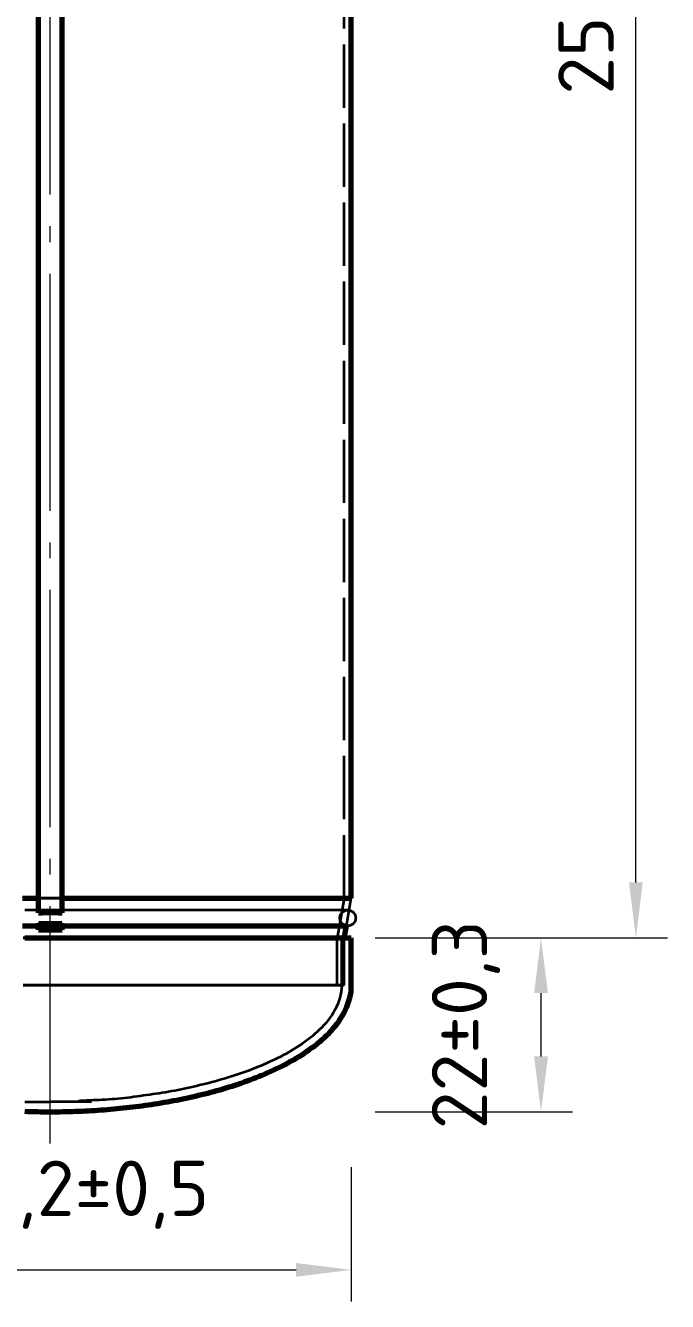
# Model space of a CAD drawing. Header units: millimetres. Extents: x 0 to 1554, y 0 to 420.
# Drawn here: x 125.2 to 165.8, y 158.5 to 239.2 of the extents above; entities that cross this region are included whole.
import ezdxf

# ---------------------------------------------------------------- set-up
doc = ezdxf.new("R2010")
doc.units = ezdxf.units.MM
doc.linetypes.add('IRAM-E-TRAZOS', pattern=[5, 4, -1])
doc.linetypes.add('IRAM-F-TRAZO-PUNTO', pattern=[20, 15, -2, 1, -2])
for name, color, linetype, lineweight in [('01-VISIBLE', 7, 'CONTINUOUS', 70), ('02-OCULTA', 4, 'IRAM-E-TRAZOS', 35), ('03-EJE', 1, 'IRAM-F-TRAZO-PUNTO', 18), ('04-COTA', 3, 'CONTINUOUS', 18)]:
    doc.layers.add(name, color=color, linetype=linetype, lineweight=lineweight)
doc.styles.add('ISO3098', font='isocpeur.ttf')
doc.dimstyles.new('FLAMA-IRAM', dxfattribs={"dimtxt": 3.5, "dimasz": 3.5, "dimexe": 2, "dimexo": 1.5, "dimgap": 1, "dimtad": 1, "dimdec": 1, "dimtxsty": 'ISO3098', "dimblk": 'IRAM_FLECHA', "dimblk1": 'IRAM_FLECHA', "dimblk2": 'IRAM_FLECHA', "dimcen": 2.5, "dimclrd": 256, "dimclre": 256, "dimclrt": 256, "dimazin": 3, "dimtfac": 1, "dimtmove": 0, "dimatfit": 3, "dimlwd": 18, "dimlwe": 18})

# ---------------------------------------------------------------- blocks, each defined once
blk = doc.blocks.new('IRAM_FLECHA')
blk.add_solid([(0, 0), (-1, 0.125), (-1, -0.125)])

msp = doc.modelspace()

# ---------------------------------------------------------------- linework, layer by layer
at = {"layer": '01-VISIBLE'}
for p, q in [((145.775, 184), (145.775, 304.695)), ((125.975, 183.081), (125.975, 304.195)), ((127.475, 183.081), (127.475, 304.195)), ((125.975, 182), (125.975, 182.419)), ((127.475, 182), (127.475, 182.419)), ((125.975, 182), (127.475, 182)), ((145.325, 181.5), (145.46, 182.25)), ((145.775, 178.5), (145.775, 181.5))]:
    msp.add_line(p, q, dxfattribs=at)
for points in [[(124.97, 184), (125.171, 184), (125.372, 184), (125.573, 184), (125.774, 184), (125.975, 184)], [(127.475, 184), (127.676, 184), (127.877, 184), (128.078, 184), (128.279, 184), (128.48, 184), (128.682, 184), (128.883, 184), (129.084, 184), (129.285, 184), (129.486, 184), (129.687, 184), (129.888, 184), (130.089, 184), (130.29, 184), (130.491, 184), (130.693, 184), (130.894, 184), (131.095, 184), (131.296, 184), (131.497, 184), (131.698, 184), (131.899, 184), (132.1, 184), (132.301, 184), (132.502, 184), (132.704, 184), (132.905, 184), (133.106, 184), (133.307, 184), (133.508, 184), (133.709, 184), (133.91, 184), (134.111, 184), (134.312, 184), (134.513, 184), (134.715, 184), (134.916, 184), (135.117, 184), (135.318, 184), (135.519, 184), (135.72, 184), (135.921, 184), (136.122, 184), (136.323, 184), (136.524, 184), (136.726, 184), (136.927, 184), (137.128, 184), (137.329, 184), (137.53, 184), (137.731, 184), (137.932, 184), (138.133, 184), (138.334, 184), (138.535, 184), (138.737, 184), (138.938, 184), (139.139, 184), (139.34, 184), (139.541, 184), (139.742, 184), (139.943, 184), (140.144, 184), (140.345, 184), (140.546, 184), (140.748, 184), (140.949, 184), (141.15, 184), (141.351, 184), (141.552, 184), (141.753, 184), (141.954, 184), (142.155, 184), (142.356, 184), (142.557, 184), (142.759, 184), (142.96, 184), (143.161, 184), (143.362, 184), (143.563, 184), (143.764, 184), (143.965, 184), (144.166, 184), (144.367, 184), (144.568, 184), (144.77, 184), (144.971, 184), (145.172, 184), (145.373, 184), (145.574, 184), (145.775, 184)], [(125.975, 183.081), (126.189, 183.089), (126.403, 183.094), (126.618, 183.097), (126.832, 183.097), (127.047, 183.094), (127.261, 183.089), (127.475, 183.081)], [(125.975, 182.419), (126.189, 182.411), (126.403, 182.406), (126.618, 182.403), (126.832, 182.403), (127.047, 182.406), (127.261, 182.411), (127.475, 182.419)], [(124.971, 182.25), (125.172, 182.25), (125.373, 182.25), (125.573, 182.25), (125.774, 182.25), (125.975, 182.25)], [(127.475, 182.25), (127.676, 182.25), (127.877, 182.25), (128.077, 182.25), (128.278, 182.25), (128.479, 182.25), (128.68, 182.25), (128.881, 182.25), (129.082, 182.25), (129.282, 182.25), (129.483, 182.25), (129.684, 182.25), (129.885, 182.25), (130.086, 182.25), (130.287, 182.25), (130.487, 182.25), (130.688, 182.25), (130.889, 182.25), (131.09, 182.25), (131.291, 182.25), (131.492, 182.25), (131.692, 182.25), (131.893, 182.25), (132.094, 182.25), (132.295, 182.25), (132.496, 182.25), (132.697, 182.25), (132.897, 182.25), (133.098, 182.25), (133.299, 182.25), (133.5, 182.25), (133.701, 182.25), (133.902, 182.25), (134.102, 182.25), (134.303, 182.25), (134.504, 182.25), (134.705, 182.25), (134.906, 182.25), (135.107, 182.25), (135.308, 182.25), (135.508, 182.25), (135.709, 182.25), (135.91, 182.25), (136.111, 182.25), (136.312, 182.25), (136.512, 182.25), (136.713, 182.25), (136.914, 182.25), (137.115, 182.25), (137.316, 182.25), (137.517, 182.25), (137.718, 182.25), (137.918, 182.25), (138.119, 182.25), (138.32, 182.25), (138.521, 182.25), (138.722, 182.25), (138.922, 182.25), (139.123, 182.25), (139.324, 182.25), (139.525, 182.25), (139.726, 182.25), (139.927, 182.25), (140.127, 182.25), (140.328, 182.25), (140.529, 182.25), (140.73, 182.25), (140.931, 182.25), (141.132, 182.25), (141.332, 182.25), (141.533, 182.25), (141.734, 182.25), (141.935, 182.25), (142.136, 182.25), (142.337, 182.25), (142.537, 182.25), (142.738, 182.25), (142.939, 182.25), (143.14, 182.25), (143.341, 182.25), (143.542, 182.25), (143.743, 182.25), (143.943, 182.25), (144.144, 182.25), (144.345, 182.25), (144.546, 182.25), (144.747, 182.25), (144.947, 182.25), (145.148, 182.25), (145.349, 182.25), (145.55, 182.25)], [(125.121, 181.5), (125.321, 181.5), (125.522, 181.5), (125.722, 181.5), (125.923, 181.5), (126.123, 181.5), (126.324, 181.5), (126.524, 181.5), (126.725, 181.5), (126.926, 181.5), (127.126, 181.5), (127.327, 181.5), (127.527, 181.5), (127.728, 181.5), (127.928, 181.5), (128.129, 181.5), (128.329, 181.5), (128.53, 181.5), (128.73, 181.5), (128.931, 181.5), (129.131, 181.5), (129.332, 181.5), (129.532, 181.5), (129.733, 181.5), (129.933, 181.5), (130.134, 181.5), (130.334, 181.5), (130.535, 181.5), (130.736, 181.5), (130.936, 181.5), (131.137, 181.5), (131.337, 181.5), (131.538, 181.5), (131.738, 181.5), (131.939, 181.5), (132.139, 181.5), (132.34, 181.5), (132.54, 181.5), (132.741, 181.5), (132.941, 181.5), (133.142, 181.5), (133.342, 181.5), (133.543, 181.5), (133.743, 181.5), (133.944, 181.5), (134.144, 181.5), (134.345, 181.5), (134.546, 181.5), (134.746, 181.5), (134.947, 181.5), (135.147, 181.5), (135.348, 181.5), (135.548, 181.5), (135.749, 181.5), (135.949, 181.5), (136.15, 181.5), (136.35, 181.5), (136.551, 181.5), (136.751, 181.5), (136.952, 181.5), (137.152, 181.5), (137.353, 181.5), (137.553, 181.5), (137.754, 181.5), (137.954, 181.5), (138.155, 181.5), (138.356, 181.5), (138.556, 181.5), (138.757, 181.5), (138.957, 181.5), (139.158, 181.5), (139.358, 181.5), (139.559, 181.5), (139.759, 181.5), (139.96, 181.5), (140.16, 181.5), (140.361, 181.5), (140.561, 181.5), (140.762, 181.5), (140.962, 181.5), (141.163, 181.5), (141.363, 181.5), (141.564, 181.5), (141.764, 181.5), (141.965, 181.5), (142.166, 181.5), (142.366, 181.5), (142.567, 181.5), (142.767, 181.5), (142.968, 181.5), (143.168, 181.5), (143.369, 181.5), (143.569, 181.5), (143.77, 181.5), (143.97, 181.5), (144.171, 181.5), (144.371, 181.5), (144.572, 181.5), (144.772, 181.5), (144.973, 181.5), (145.173, 181.5), (145.374, 181.5), (145.574, 181.5), (145.775, 181.5)], [(126.725, 170.5), (126.926, 170.5), (127.128, 170.502), (127.329, 170.504), (127.53, 170.507), (127.731, 170.511), (127.933, 170.516), (128.134, 170.522), (128.335, 170.529), (128.536, 170.536), (128.737, 170.545), (128.938, 170.554), (129.139, 170.565), (129.34, 170.576), (129.541, 170.588), (129.742, 170.601), (129.943, 170.615), (130.144, 170.63), (130.344, 170.646), (130.545, 170.662), (130.745, 170.68), (130.946, 170.699), (131.146, 170.718), (131.346, 170.739), (131.546, 170.76), (131.747, 170.783), (131.946, 170.806), (132.146, 170.831), (132.346, 170.856), (132.545, 170.883), (132.745, 170.91), (132.944, 170.938), (133.143, 170.968), (133.342, 170.998), (133.541, 171.03), (133.74, 171.062), (133.938, 171.096), (134.136, 171.13), (134.335, 171.166), (134.532, 171.203), (134.73, 171.241), (134.928, 171.28), (135.125, 171.32), (135.322, 171.361), (135.519, 171.403), (135.715, 171.447), (135.911, 171.492), (136.107, 171.538), (136.303, 171.585), (136.499, 171.633), (136.694, 171.683), (136.888, 171.734), (137.083, 171.786), (137.277, 171.839), (137.47, 171.894), (137.664, 171.95), (137.857, 172.008), (138.049, 172.067), (138.241, 172.127), (138.433, 172.189), (138.624, 172.252), (138.814, 172.317), (139.004, 172.384), (139.194, 172.452), (139.383, 172.521), (139.571, 172.593), (139.759, 172.665), (139.945, 172.74), (140.132, 172.817), (140.317, 172.895), (140.502, 172.975), (140.686, 173.057), (140.869, 173.141), (141.051, 173.227), (141.232, 173.315), (141.412, 173.405), (141.59, 173.497), (141.768, 173.592), (141.945, 173.689), (142.12, 173.788), (142.293, 173.89), (142.466, 173.994), (142.636, 174.101), (142.805, 174.21), (142.972, 174.323), (143.137, 174.438), (143.3, 174.557), (143.46, 174.678), (143.618, 174.802), (143.774, 174.93), (143.926, 175.062), (144.076, 175.197), (144.221, 175.335), (144.363, 175.478), (144.501, 175.625), (144.635, 175.775), (144.764, 175.93), (144.888, 176.088), (145.007, 176.251), (145.12, 176.417), (145.226, 176.588), (145.324, 176.764), (145.412, 176.945), (145.49, 177.131), (145.56, 177.319), (145.624, 177.51), (145.68, 177.704), (145.727, 177.899), (145.758, 178.098), (145.772, 178.299), (145.775, 178.5)], [(125.115, 170.529), (125.316, 170.522), (125.517, 170.516), (125.719, 170.511), (125.92, 170.507), (126.121, 170.504), (126.322, 170.502), (126.524, 170.5), (126.725, 170.5)]]:
    msp.add_lwpolyline(points, dxfattribs=at)
at = {"layer": '02-OCULTA'}
for p, q in [((145.325, 184), (145.325, 304.695)), ((125.975, 183.25), (125.975, 304.195)), ((127.475, 183.25), (127.475, 304.195)), ((145.325, 184), (144.875, 181.5)), ((145.46, 182.25), (145.775, 184)), ((125.975, 182), (125.975, 182.25)), ((125.975, 182), (127.475, 182)), ((127.475, 182), (127.475, 182.25)), ((144.875, 178.5), (144.875, 181.5)), ((145.15, 181.5), (145.15, 178.5)), ((145.325, 178.5), (145.325, 181.5))]:
    msp.add_line(p, q, dxfattribs=at)
for points in [[(145.775, 184), (145.574, 184), (145.374, 184), (145.173, 184), (144.973, 184), (144.772, 184), (144.572, 184), (144.371, 184), (144.171, 184), (143.97, 184), (143.77, 184), (143.569, 184), (143.369, 184), (143.168, 184), (142.968, 184), (142.767, 184), (142.567, 184), (142.366, 184), (142.166, 184), (141.965, 184), (141.764, 184), (141.564, 184), (141.363, 184), (141.163, 184), (140.962, 184), (140.762, 184), (140.561, 184), (140.361, 184), (140.16, 184), (139.96, 184), (139.759, 184), (139.559, 184), (139.358, 184), (139.158, 184), (138.957, 184), (138.757, 184), (138.556, 184), (138.356, 184), (138.155, 184), (137.954, 184), (137.754, 184), (137.553, 184), (137.353, 184), (137.152, 184), (136.952, 184), (136.751, 184), (136.551, 184), (136.35, 184), (136.15, 184), (135.949, 184), (135.749, 184), (135.548, 184), (135.348, 184), (135.147, 184), (134.947, 184), (134.746, 184), (134.546, 184), (134.345, 184), (134.144, 184), (133.944, 184), (133.743, 184), (133.543, 184), (133.342, 184), (133.142, 184), (132.941, 184), (132.741, 184), (132.54, 184), (132.34, 184), (132.139, 184), (131.939, 184), (131.738, 184), (131.538, 184), (131.337, 184), (131.137, 184), (130.936, 184), (130.736, 184), (130.535, 184), (130.334, 184), (130.134, 184), (129.933, 184), (129.733, 184), (129.532, 184), (129.332, 184), (129.131, 184), (128.931, 184), (128.73, 184), (128.53, 184), (128.329, 184), (128.129, 184), (127.928, 184), (127.728, 184), (127.527, 184), (127.327, 184), (127.126, 184), (126.926, 184), (126.725, 184), (126.524, 184), (126.324, 184), (126.123, 184), (125.923, 184), (125.722, 184), (125.522, 184), (125.321, 184), (125.121, 184)], [(145.325, 184), (145.125, 184), (144.925, 184), (144.725, 184), (144.525, 184), (144.325, 184), (144.125, 184), (143.925, 184), (143.725, 184), (143.525, 184), (143.325, 184), (143.125, 184), (142.925, 184), (142.725, 184), (142.525, 184), (142.325, 184), (142.125, 184), (141.925, 184), (141.725, 184), (141.525, 184), (141.325, 184), (141.125, 184), (140.925, 184), (140.725, 184), (140.525, 184), (140.325, 184), (140.125, 184), (139.925, 184), (139.725, 184), (139.525, 184), (139.325, 184), (139.125, 184), (138.925, 184), (138.725, 184), (138.525, 184), (138.325, 184), (138.125, 184), (137.925, 184), (137.725, 184), (137.525, 184), (137.325, 184), (137.125, 184), (136.925, 184), (136.725, 184), (136.525, 184), (136.325, 184), (136.125, 184), (135.925, 184), (135.725, 184), (135.525, 184), (135.325, 184), (135.125, 184), (134.925, 184), (134.725, 184), (134.525, 184), (134.325, 184), (134.125, 184), (133.925, 184), (133.725, 184), (133.525, 184), (133.325, 184), (133.125, 184), (132.925, 184), (132.725, 184), (132.525, 184), (132.325, 184), (132.125, 184), (131.925, 184), (131.725, 184), (131.525, 184), (131.325, 184), (131.125, 184), (130.925, 184), (130.725, 184), (130.525, 184), (130.325, 184), (130.125, 184), (129.925, 184), (129.725, 184), (129.525, 184), (129.325, 184), (129.125, 184), (128.925, 184), (128.725, 184), (128.525, 184), (128.325, 184), (128.125, 184), (127.925, 184), (127.725, 184), (127.525, 184), (127.325, 184), (127.125, 184), (126.925, 184), (126.725, 184), (126.525, 184), (126.325, 184), (126.125, 184), (125.925, 184), (125.725, 184), (125.525, 184), (125.325, 184), (125.125, 184)], [(125.125, 184), (125.325, 184), (125.525, 184), (125.725, 184), (125.925, 184), (126.125, 184), (126.325, 184), (126.525, 184), (126.725, 184), (126.925, 184), (127.125, 184), (127.325, 184), (127.525, 184), (127.725, 184), (127.925, 184), (128.125, 184), (128.325, 184), (128.525, 184), (128.725, 184), (128.925, 184), (129.125, 184), (129.325, 184), (129.525, 184), (129.725, 184), (129.925, 184), (130.125, 184), (130.325, 184), (130.525, 184), (130.725, 184), (130.925, 184), (131.125, 184), (131.325, 184), (131.525, 184), (131.725, 184), (131.925, 184), (132.125, 184), (132.325, 184), (132.525, 184), (132.725, 184), (132.925, 184), (133.125, 184), (133.325, 184), (133.525, 184), (133.725, 184), (133.925, 184), (134.125, 184), (134.325, 184), (134.525, 184), (134.725, 184), (134.925, 184), (135.125, 184), (135.325, 184), (135.525, 184), (135.725, 184), (135.925, 184), (136.125, 184), (136.325, 184), (136.525, 184), (136.725, 184), (136.925, 184), (137.125, 184), (137.325, 184), (137.525, 184), (137.725, 184), (137.925, 184), (138.125, 184), (138.325, 184), (138.525, 184), (138.725, 184), (138.925, 184), (139.125, 184), (139.325, 184), (139.525, 184), (139.725, 184), (139.925, 184), (140.125, 184), (140.325, 184), (140.525, 184), (140.725, 184), (140.925, 184), (141.125, 184), (141.325, 184), (141.525, 184), (141.725, 184), (141.925, 184), (142.125, 184), (142.325, 184), (142.525, 184), (142.725, 184), (142.925, 184), (143.125, 184), (143.325, 184), (143.525, 184), (143.725, 184), (143.925, 184), (144.125, 184), (144.325, 184), (144.525, 184), (144.725, 184), (144.925, 184), (145.125, 184), (145.325, 184)], [(125.975, 184), (126.189, 184), (126.404, 184), (126.618, 184), (126.832, 184), (127.046, 184), (127.261, 184), (127.475, 184)], [(145.55, 183.25), (145.35, 183.25), (145.15, 183.25), (144.949, 183.25), (144.749, 183.25), (144.549, 183.25), (144.348, 183.25), (144.148, 183.25), (143.948, 183.25), (143.748, 183.25), (143.547, 183.25), (143.347, 183.25), (143.147, 183.25), (142.947, 183.25), (142.746, 183.25), (142.546, 183.25), (142.346, 183.25), (142.145, 183.25), (141.945, 183.25), (141.745, 183.25), (141.545, 183.25), (141.344, 183.25), (141.144, 183.25), (140.944, 183.25), (140.744, 183.25), (140.543, 183.25), (140.343, 183.25), (140.143, 183.25), (139.943, 183.25), (139.742, 183.25), (139.542, 183.25), (139.342, 183.25), (139.141, 183.25), (138.941, 183.25), (138.741, 183.25), (138.541, 183.25), (138.34, 183.25), (138.14, 183.25), (137.94, 183.25), (137.74, 183.25), (137.539, 183.25), (137.339, 183.25), (137.139, 183.25), (136.939, 183.25), (136.738, 183.25), (136.538, 183.25), (136.338, 183.25), (136.138, 183.25), (135.937, 183.25), (135.737, 183.25), (135.537, 183.25), (135.336, 183.25), (135.136, 183.25), (134.936, 183.25), (134.736, 183.25), (134.535, 183.25), (134.335, 183.25), (134.135, 183.25), (133.935, 183.25), (133.734, 183.25), (133.534, 183.25), (133.334, 183.25), (133.134, 183.25), (132.933, 183.25), (132.733, 183.25), (132.533, 183.25), (132.332, 183.25), (132.132, 183.25), (131.932, 183.25), (131.732, 183.25), (131.531, 183.25), (131.331, 183.25), (131.131, 183.25), (130.931, 183.25), (130.73, 183.25), (130.53, 183.25), (130.33, 183.25), (130.13, 183.25), (129.929, 183.25), (129.729, 183.25), (129.529, 183.25), (129.328, 183.25), (129.128, 183.25), (128.928, 183.25), (128.728, 183.25), (128.527, 183.25), (128.327, 183.25), (128.127, 183.25), (127.927, 183.25), (127.726, 183.25), (127.526, 183.25), (127.326, 183.25), (127.126, 183.25), (126.925, 183.25), (126.725, 183.25), (126.525, 183.25), (126.324, 183.25), (126.124, 183.25), (125.924, 183.25), (125.724, 183.25), (125.523, 183.25), (125.323, 183.25), (125.123, 183.25)], [(145.55, 183.25), (145.35, 183.25), (145.149, 183.25), (144.949, 183.25), (144.749, 183.25), (144.549, 183.25), (144.348, 183.25), (144.148, 183.25), (143.948, 183.25), (143.748, 183.25), (143.547, 183.25), (143.347, 183.25), (143.147, 183.25), (142.947, 183.25), (142.746, 183.25), (142.546, 183.25), (142.346, 183.25), (142.145, 183.25), (141.945, 183.25), (141.745, 183.25), (141.545, 183.25), (141.344, 183.25), (141.144, 183.25), (140.944, 183.25), (140.744, 183.25), (140.543, 183.25), (140.343, 183.25), (140.143, 183.25), (139.943, 183.25), (139.742, 183.25), (139.542, 183.25), (139.342, 183.25), (139.141, 183.25), (138.941, 183.25), (138.741, 183.25), (138.541, 183.25), (138.34, 183.25), (138.14, 183.25), (137.94, 183.25), (137.74, 183.25), (137.539, 183.25), (137.339, 183.25), (137.139, 183.25), (136.939, 183.25), (136.738, 183.25), (136.538, 183.25), (136.338, 183.25), (136.138, 183.25), (135.937, 183.25), (135.737, 183.25), (135.537, 183.25), (135.336, 183.25), (135.136, 183.25), (134.936, 183.25), (134.736, 183.25), (134.535, 183.25), (134.335, 183.25), (134.135, 183.25), (133.935, 183.25), (133.734, 183.25), (133.534, 183.25), (133.334, 183.25), (133.134, 183.25), (132.933, 183.25), (132.733, 183.25), (132.533, 183.25), (132.332, 183.25), (132.132, 183.25), (131.932, 183.25), (131.732, 183.25), (131.531, 183.25), (131.331, 183.25), (131.131, 183.25), (130.931, 183.25), (130.73, 183.25), (130.53, 183.25), (130.33, 183.25), (130.13, 183.25), (129.929, 183.25), (129.729, 183.25), (129.529, 183.25), (129.328, 183.25), (129.128, 183.25), (128.928, 183.25), (128.728, 183.25), (128.527, 183.25), (128.327, 183.25), (128.127, 183.25), (127.927, 183.25), (127.726, 183.25), (127.526, 183.25), (127.326, 183.25), (127.126, 183.25), (126.925, 183.25), (126.725, 183.25), (126.525, 183.25), (126.324, 183.25), (126.124, 183.25), (125.924, 183.25), (125.724, 183.25), (125.523, 183.25), (125.323, 183.25), (125.123, 183.25)], [(125.975, 183.25), (126.189, 183.25), (126.404, 183.25), (126.618, 183.25), (126.832, 183.25), (127.046, 183.25), (127.261, 183.25), (127.475, 183.25)], [(125.975, 183.081), (125.975, 183.109), (125.975, 183.137), (125.975, 183.165), (125.975, 183.194), (125.975, 183.222), (125.975, 183.25)], [(127.475, 183.081), (127.475, 183.109), (127.475, 183.137), (127.475, 183.165), (127.475, 183.194), (127.475, 183.222), (127.475, 183.25)], [(125.975, 182.25), (125.975, 182.278), (125.975, 182.306), (125.975, 182.335), (125.975, 182.363), (125.975, 182.391), (125.975, 182.419)], [(127.475, 182.25), (127.475, 182.278), (127.475, 182.306), (127.475, 182.335), (127.475, 182.363), (127.475, 182.391), (127.475, 182.419)], [(125.123, 182.25), (125.323, 182.25), (125.523, 182.25), (125.724, 182.25), (125.924, 182.25), (126.124, 182.25), (126.325, 182.25), (126.525, 182.25), (126.725, 182.25), (126.925, 182.25), (127.126, 182.25), (127.326, 182.25), (127.526, 182.25), (127.726, 182.25), (127.927, 182.25), (128.127, 182.25), (128.327, 182.25), (128.527, 182.25), (128.728, 182.25), (128.928, 182.25), (129.128, 182.25), (129.329, 182.25), (129.529, 182.25), (129.729, 182.25), (129.929, 182.25), (130.13, 182.25), (130.33, 182.25), (130.53, 182.25), (130.73, 182.25), (130.931, 182.25), (131.131, 182.25), (131.331, 182.25), (131.531, 182.25), (131.732, 182.25), (131.932, 182.25), (132.132, 182.25), (132.332, 182.25), (132.533, 182.25), (132.733, 182.25), (132.933, 182.25), (133.134, 182.25), (133.334, 182.25), (133.534, 182.25), (133.734, 182.25), (133.935, 182.25), (134.135, 182.25), (134.335, 182.25), (134.535, 182.25), (134.736, 182.25), (134.936, 182.25), (135.136, 182.25), (135.336, 182.25), (135.537, 182.25), (135.737, 182.25), (135.937, 182.25), (136.138, 182.25), (136.338, 182.25), (136.538, 182.25), (136.738, 182.25), (136.939, 182.25), (137.139, 182.25), (137.339, 182.25), (137.539, 182.25), (137.74, 182.25), (137.94, 182.25), (138.14, 182.25), (138.34, 182.25), (138.541, 182.25), (138.741, 182.25), (138.941, 182.25), (139.142, 182.25), (139.342, 182.25), (139.542, 182.25), (139.742, 182.25), (139.943, 182.25), (140.143, 182.25), (140.343, 182.25), (140.543, 182.25), (140.744, 182.25), (140.944, 182.25), (141.144, 182.25), (141.344, 182.25), (141.545, 182.25), (141.745, 182.25), (141.945, 182.25), (142.145, 182.25), (142.346, 182.25), (142.546, 182.25), (142.746, 182.25), (142.947, 182.25), (143.147, 182.25), (143.347, 182.25), (143.547, 182.25), (143.748, 182.25), (143.948, 182.25), (144.148, 182.25), (144.348, 182.25), (144.549, 182.25), (144.749, 182.25), (144.949, 182.25), (145.149, 182.25), (145.35, 182.25), (145.55, 182.25)], [(125.975, 182.25), (126.189, 182.25), (126.404, 182.25), (126.618, 182.25), (126.832, 182.25), (127.046, 182.25), (127.261, 182.25), (127.475, 182.25)], [(125.975, 182.25), (126.189, 182.25), (126.404, 182.25), (126.618, 182.25), (126.832, 182.25), (127.046, 182.25), (127.261, 182.25), (127.475, 182.25)], [(144.875, 181.5), (144.674, 181.5), (144.474, 181.5), (144.273, 181.5), (144.073, 181.5), (143.872, 181.5), (143.672, 181.5), (143.471, 181.5), (143.271, 181.5), (143.07, 181.5), (142.869, 181.5), (142.669, 181.5), (142.468, 181.5), (142.268, 181.5), (142.067, 181.5), (141.867, 181.5), (141.666, 181.5), (141.466, 181.5), (141.265, 181.5), (141.065, 181.5), (140.864, 181.5), (140.663, 181.5), (140.463, 181.5), (140.262, 181.5), (140.062, 181.5), (139.861, 181.5), (139.661, 181.5), (139.46, 181.5), (139.26, 181.5), (139.059, 181.5), (138.858, 181.5), (138.658, 181.5), (138.457, 181.5), (138.257, 181.5), (138.056, 181.5), (137.856, 181.5), (137.655, 181.5), (137.455, 181.5), (137.254, 181.5), (137.053, 181.5), (136.853, 181.5), (136.652, 181.5), (136.452, 181.5), (136.251, 181.5), (136.051, 181.5), (135.85, 181.5), (135.65, 181.5), (135.449, 181.5), (135.248, 181.5), (135.048, 181.5), (134.847, 181.5), (134.647, 181.5), (134.446, 181.5), (134.246, 181.5), (134.045, 181.5), (133.845, 181.5), (133.644, 181.5), (133.444, 181.5), (133.243, 181.5), (133.042, 181.5), (132.842, 181.5), (132.641, 181.5), (132.441, 181.5), (132.24, 181.5), (132.04, 181.5), (131.839, 181.5), (131.639, 181.5), (131.438, 181.5), (131.237, 181.5), (131.037, 181.5), (130.836, 181.5), (130.636, 181.5), (130.435, 181.5), (130.235, 181.5), (130.034, 181.5), (129.834, 181.5), (129.633, 181.5), (129.432, 181.5), (129.232, 181.5), (129.031, 181.5), (128.831, 181.5), (128.63, 181.5), (128.43, 181.5), (128.229, 181.5), (128.029, 181.5), (127.828, 181.5), (127.627, 181.5), (127.427, 181.5), (127.226, 181.5), (127.026, 181.5), (126.825, 181.5), (126.625, 181.5), (126.424, 181.5), (126.224, 181.5), (126.023, 181.5), (125.823, 181.5), (125.622, 181.5), (125.421, 181.5), (125.221, 181.5), (125.02, 181.5)], [(125.02, 181.5), (125.221, 181.5), (125.421, 181.5), (125.622, 181.5), (125.823, 181.5), (126.023, 181.5), (126.224, 181.5), (126.424, 181.5), (126.625, 181.5), (126.825, 181.5), (127.026, 181.5), (127.226, 181.5), (127.427, 181.5), (127.627, 181.5), (127.828, 181.5), (128.029, 181.5), (128.229, 181.5), (128.43, 181.5), (128.63, 181.5), (128.831, 181.5), (129.031, 181.5), (129.232, 181.5), (129.432, 181.5), (129.633, 181.5), (129.834, 181.5), (130.034, 181.5), (130.235, 181.5), (130.435, 181.5), (130.636, 181.5), (130.836, 181.5), (131.037, 181.5), (131.237, 181.5), (131.438, 181.5), (131.639, 181.5), (131.839, 181.5), (132.04, 181.5), (132.24, 181.5), (132.441, 181.5), (132.641, 181.5), (132.842, 181.5), (133.042, 181.5), (133.243, 181.5), (133.444, 181.5), (133.644, 181.5), (133.845, 181.5), (134.045, 181.5), (134.246, 181.5), (134.446, 181.5), (134.647, 181.5), (134.847, 181.5), (135.048, 181.5), (135.248, 181.5), (135.449, 181.5), (135.65, 181.5), (135.85, 181.5), (136.051, 181.5), (136.251, 181.5), (136.452, 181.5), (136.652, 181.5), (136.853, 181.5), (137.053, 181.5), (137.254, 181.5), (137.455, 181.5), (137.655, 181.5), (137.856, 181.5), (138.056, 181.5), (138.257, 181.5), (138.457, 181.5), (138.658, 181.5), (138.858, 181.5), (139.059, 181.5), (139.26, 181.5), (139.46, 181.5), (139.661, 181.5), (139.861, 181.5), (140.062, 181.5), (140.262, 181.5), (140.463, 181.5), (140.663, 181.5), (140.864, 181.5), (141.065, 181.5), (141.265, 181.5), (141.466, 181.5), (141.666, 181.5), (141.867, 181.5), (142.067, 181.5), (142.268, 181.5), (142.468, 181.5), (142.669, 181.5), (142.869, 181.5), (143.07, 181.5), (143.271, 181.5), (143.471, 181.5), (143.672, 181.5), (143.872, 181.5), (144.073, 181.5), (144.273, 181.5), (144.474, 181.5), (144.674, 181.5), (144.875, 181.5)], [(145.775, 181.5), (145.574, 181.5), (145.374, 181.5), (145.173, 181.5), (144.973, 181.5), (144.772, 181.5), (144.572, 181.5), (144.371, 181.5), (144.171, 181.5), (143.97, 181.5), (143.77, 181.5), (143.569, 181.5), (143.369, 181.5), (143.168, 181.5), (142.968, 181.5), (142.767, 181.5), (142.567, 181.5), (142.366, 181.5), (142.166, 181.5), (141.965, 181.5), (141.764, 181.5), (141.564, 181.5), (141.363, 181.5), (141.163, 181.5), (140.962, 181.5), (140.762, 181.5), (140.561, 181.5), (140.361, 181.5), (140.16, 181.5), (139.96, 181.5), (139.759, 181.5), (139.559, 181.5), (139.358, 181.5), (139.158, 181.5), (138.957, 181.5), (138.757, 181.5), (138.556, 181.5), (138.356, 181.5), (138.155, 181.5), (137.954, 181.5), (137.754, 181.5), (137.553, 181.5), (137.353, 181.5), (137.152, 181.5), (136.952, 181.5), (136.751, 181.5), (136.551, 181.5), (136.35, 181.5), (136.15, 181.5), (135.949, 181.5), (135.749, 181.5), (135.548, 181.5), (135.348, 181.5), (135.147, 181.5), (134.947, 181.5), (134.746, 181.5), (134.546, 181.5), (134.345, 181.5), (134.144, 181.5), (133.944, 181.5), (133.743, 181.5), (133.543, 181.5), (133.342, 181.5), (133.142, 181.5), (132.941, 181.5), (132.741, 181.5), (132.54, 181.5), (132.34, 181.5), (132.139, 181.5), (131.939, 181.5), (131.738, 181.5), (131.538, 181.5), (131.337, 181.5), (131.137, 181.5), (130.936, 181.5), (130.736, 181.5), (130.535, 181.5), (130.334, 181.5), (130.134, 181.5), (129.933, 181.5), (129.733, 181.5), (129.532, 181.5), (129.332, 181.5), (129.131, 181.5), (128.931, 181.5), (128.73, 181.5), (128.53, 181.5), (128.329, 181.5), (128.129, 181.5), (127.928, 181.5), (127.728, 181.5), (127.527, 181.5), (127.327, 181.5), (127.126, 181.5), (126.926, 181.5), (126.725, 181.5), (126.524, 181.5), (126.324, 181.5), (126.123, 181.5), (125.923, 181.5), (125.722, 181.5), (125.522, 181.5), (125.321, 181.5), (125.121, 181.5)], [(145.15, 181.5), (144.95, 181.5), (144.749, 181.5), (144.549, 181.5), (144.349, 181.5), (144.149, 181.5), (143.948, 181.5), (143.748, 181.5), (143.548, 181.5), (143.348, 181.5), (143.147, 181.5), (142.947, 181.5), (142.747, 181.5), (142.546, 181.5), (142.346, 181.5), (142.146, 181.5), (141.946, 181.5), (141.745, 181.5), (141.545, 181.5), (141.345, 181.5), (141.145, 181.5), (140.944, 181.5), (140.744, 181.5), (140.544, 181.5), (140.343, 181.5), (140.143, 181.5), (139.943, 181.5), (139.743, 181.5), (139.542, 181.5), (139.342, 181.5), (139.142, 181.5), (138.942, 181.5), (138.741, 181.5), (138.541, 181.5), (138.341, 181.5), (138.14, 181.5), (137.94, 181.5), (137.74, 181.5), (137.54, 181.5), (137.339, 181.5), (137.139, 181.5), (136.939, 181.5), (136.739, 181.5), (136.538, 181.5), (136.338, 181.5), (136.138, 181.5), (135.938, 181.5), (135.737, 181.5), (135.537, 181.5), (135.337, 181.5), (135.136, 181.5), (134.936, 181.5), (134.736, 181.5), (134.536, 181.5), (134.335, 181.5), (134.135, 181.5), (133.935, 181.5), (133.735, 181.5), (133.534, 181.5), (133.334, 181.5), (133.134, 181.5), (132.933, 181.5), (132.733, 181.5), (132.533, 181.5), (132.333, 181.5), (132.132, 181.5), (131.932, 181.5), (131.732, 181.5), (131.532, 181.5), (131.331, 181.5), (131.131, 181.5), (130.931, 181.5), (130.73, 181.5), (130.53, 181.5), (130.33, 181.5), (130.13, 181.5), (129.929, 181.5), (129.729, 181.5), (129.529, 181.5), (129.329, 181.5), (129.128, 181.5), (128.928, 181.5), (128.728, 181.5), (128.527, 181.5), (128.327, 181.5), (128.127, 181.5), (127.927, 181.5), (127.726, 181.5), (127.526, 181.5), (127.326, 181.5), (127.126, 181.5), (126.925, 181.5), (126.725, 181.5), (126.525, 181.5), (126.324, 181.5), (126.124, 181.5), (125.924, 181.5), (125.724, 181.5), (125.523, 181.5), (125.323, 181.5), (125.123, 181.5)], [(125.123, 181.5), (125.323, 181.5), (125.523, 181.5), (125.724, 181.5), (125.924, 181.5), (126.124, 181.5), (126.324, 181.5), (126.525, 181.5), (126.725, 181.5), (126.925, 181.5), (127.126, 181.5), (127.326, 181.5), (127.526, 181.5), (127.726, 181.5), (127.927, 181.5), (128.127, 181.5), (128.327, 181.5), (128.527, 181.5), (128.728, 181.5), (128.928, 181.5), (129.128, 181.5), (129.329, 181.5), (129.529, 181.5), (129.729, 181.5), (129.929, 181.5), (130.13, 181.5), (130.33, 181.5), (130.53, 181.5), (130.73, 181.5), (130.931, 181.5), (131.131, 181.5), (131.331, 181.5), (131.532, 181.5), (131.732, 181.5), (131.932, 181.5), (132.132, 181.5), (132.333, 181.5), (132.533, 181.5), (132.733, 181.5), (132.933, 181.5), (133.134, 181.5), (133.334, 181.5), (133.534, 181.5), (133.735, 181.5), (133.935, 181.5), (134.135, 181.5), (134.335, 181.5), (134.536, 181.5), (134.736, 181.5), (134.936, 181.5), (135.136, 181.5), (135.337, 181.5), (135.537, 181.5), (135.737, 181.5), (135.938, 181.5), (136.138, 181.5), (136.338, 181.5), (136.538, 181.5), (136.739, 181.5), (136.939, 181.5), (137.139, 181.5), (137.339, 181.5), (137.54, 181.5), (137.74, 181.5), (137.94, 181.5), (138.14, 181.5), (138.341, 181.5), (138.541, 181.5), (138.741, 181.5), (138.942, 181.5), (139.142, 181.5), (139.342, 181.5), (139.542, 181.5), (139.743, 181.5), (139.943, 181.5), (140.143, 181.5), (140.343, 181.5), (140.544, 181.5), (140.744, 181.5), (140.944, 181.5), (141.145, 181.5), (141.345, 181.5), (141.545, 181.5), (141.745, 181.5), (141.946, 181.5), (142.146, 181.5), (142.346, 181.5), (142.546, 181.5), (142.747, 181.5), (142.947, 181.5), (143.147, 181.5), (143.348, 181.5), (143.548, 181.5), (143.748, 181.5), (143.948, 181.5), (144.149, 181.5), (144.349, 181.5), (144.549, 181.5), (144.749, 181.5), (144.95, 181.5), (145.15, 181.5)], [(145.325, 181.5), (145.125, 181.5), (144.925, 181.5), (144.725, 181.5), (144.525, 181.5), (144.325, 181.5), (144.125, 181.5), (143.925, 181.5), (143.725, 181.5), (143.525, 181.5), (143.325, 181.5), (143.125, 181.5), (142.925, 181.5), (142.725, 181.5), (142.525, 181.5), (142.325, 181.5), (142.125, 181.5), (141.925, 181.5), (141.725, 181.5), (141.525, 181.5), (141.325, 181.5), (141.125, 181.5), (140.925, 181.5), (140.725, 181.5), (140.525, 181.5), (140.325, 181.5), (140.125, 181.5), (139.925, 181.5), (139.725, 181.5), (139.525, 181.5), (139.325, 181.5), (139.125, 181.5), (138.925, 181.5), (138.725, 181.5), (138.525, 181.5), (138.325, 181.5), (138.125, 181.5), (137.925, 181.5), (137.725, 181.5), (137.525, 181.5), (137.325, 181.5), (137.125, 181.5), (136.925, 181.5), (136.725, 181.5), (136.525, 181.5), (136.325, 181.5), (136.125, 181.5), (135.925, 181.5), (135.725, 181.5), (135.525, 181.5), (135.325, 181.5), (135.125, 181.5), (134.925, 181.5), (134.725, 181.5), (134.525, 181.5), (134.325, 181.5), (134.125, 181.5), (133.925, 181.5), (133.725, 181.5), (133.525, 181.5), (133.325, 181.5), (133.125, 181.5), (132.925, 181.5), (132.725, 181.5), (132.525, 181.5), (132.325, 181.5), (132.125, 181.5), (131.925, 181.5), (131.725, 181.5), (131.525, 181.5), (131.325, 181.5), (131.125, 181.5), (130.925, 181.5), (130.725, 181.5), (130.525, 181.5), (130.325, 181.5), (130.125, 181.5), (129.925, 181.5), (129.725, 181.5), (129.525, 181.5), (129.325, 181.5), (129.125, 181.5), (128.925, 181.5), (128.725, 181.5), (128.525, 181.5), (128.325, 181.5), (128.125, 181.5), (127.925, 181.5), (127.725, 181.5), (127.525, 181.5), (127.325, 181.5), (127.125, 181.5), (126.925, 181.5), (126.725, 181.5), (126.525, 181.5), (126.325, 181.5), (126.125, 181.5), (125.925, 181.5), (125.725, 181.5), (125.525, 181.5), (125.325, 181.5), (125.125, 181.5)], [(125.125, 181.5), (125.325, 181.5), (125.525, 181.5), (125.725, 181.5), (125.925, 181.5), (126.125, 181.5), (126.325, 181.5), (126.525, 181.5), (126.725, 181.5), (126.925, 181.5), (127.125, 181.5), (127.325, 181.5), (127.525, 181.5), (127.725, 181.5), (127.925, 181.5), (128.125, 181.5), (128.325, 181.5), (128.525, 181.5), (128.725, 181.5), (128.925, 181.5), (129.125, 181.5), (129.325, 181.5), (129.525, 181.5), (129.725, 181.5), (129.925, 181.5), (130.125, 181.5), (130.325, 181.5), (130.525, 181.5), (130.725, 181.5), (130.925, 181.5), (131.125, 181.5), (131.325, 181.5), (131.525, 181.5), (131.725, 181.5), (131.925, 181.5), (132.125, 181.5), (132.325, 181.5), (132.525, 181.5), (132.725, 181.5), (132.925, 181.5), (133.125, 181.5), (133.325, 181.5), (133.525, 181.5), (133.725, 181.5), (133.925, 181.5), (134.125, 181.5), (134.325, 181.5), (134.525, 181.5), (134.725, 181.5), (134.925, 181.5), (135.125, 181.5), (135.325, 181.5), (135.525, 181.5), (135.725, 181.5), (135.925, 181.5), (136.125, 181.5), (136.325, 181.5), (136.525, 181.5), (136.725, 181.5), (136.925, 181.5), (137.125, 181.5), (137.325, 181.5), (137.525, 181.5), (137.725, 181.5), (137.925, 181.5), (138.125, 181.5), (138.325, 181.5), (138.525, 181.5), (138.725, 181.5), (138.925, 181.5), (139.125, 181.5), (139.325, 181.5), (139.525, 181.5), (139.725, 181.5), (139.925, 181.5), (140.125, 181.5), (140.325, 181.5), (140.525, 181.5), (140.725, 181.5), (140.925, 181.5), (141.125, 181.5), (141.325, 181.5), (141.525, 181.5), (141.725, 181.5), (141.925, 181.5), (142.125, 181.5), (142.325, 181.5), (142.525, 181.5), (142.725, 181.5), (142.925, 181.5), (143.125, 181.5), (143.325, 181.5), (143.525, 181.5), (143.725, 181.5), (143.925, 181.5), (144.125, 181.5), (144.325, 181.5), (144.525, 181.5), (144.725, 181.5), (144.925, 181.5), (145.125, 181.5), (145.325, 181.5)], [(144.875, 178.5), (144.674, 178.5), (144.474, 178.5), (144.273, 178.5), (144.073, 178.5), (143.872, 178.5), (143.672, 178.5), (143.471, 178.5), (143.271, 178.5), (143.07, 178.5), (142.869, 178.5), (142.669, 178.5), (142.468, 178.5), (142.268, 178.5), (142.067, 178.5), (141.867, 178.5), (141.666, 178.5), (141.466, 178.5), (141.265, 178.5), (141.065, 178.5), (140.864, 178.5), (140.663, 178.5), (140.463, 178.5), (140.262, 178.5), (140.062, 178.5), (139.861, 178.5), (139.661, 178.5), (139.46, 178.5), (139.26, 178.5), (139.059, 178.5), (138.858, 178.5), (138.658, 178.5), (138.457, 178.5), (138.257, 178.5), (138.056, 178.5), (137.856, 178.5), (137.655, 178.5), (137.455, 178.5), (137.254, 178.5), (137.053, 178.5), (136.853, 178.5), (136.652, 178.5), (136.452, 178.5), (136.251, 178.5), (136.051, 178.5), (135.85, 178.5), (135.65, 178.5), (135.449, 178.5), (135.248, 178.5), (135.048, 178.5), (134.847, 178.5), (134.647, 178.5), (134.446, 178.5), (134.246, 178.5), (134.045, 178.5), (133.845, 178.5), (133.644, 178.5), (133.444, 178.5), (133.243, 178.5), (133.042, 178.5), (132.842, 178.5), (132.641, 178.5), (132.441, 178.5), (132.24, 178.5), (132.04, 178.5), (131.839, 178.5), (131.639, 178.5), (131.438, 178.5), (131.237, 178.5), (131.037, 178.5), (130.836, 178.5), (130.636, 178.5), (130.435, 178.5), (130.235, 178.5), (130.034, 178.5), (129.834, 178.5), (129.633, 178.5), (129.432, 178.5), (129.232, 178.5), (129.031, 178.5), (128.831, 178.5), (128.63, 178.5), (128.43, 178.5), (128.229, 178.5), (128.029, 178.5), (127.828, 178.5), (127.627, 178.5), (127.427, 178.5), (127.226, 178.5), (127.026, 178.5), (126.825, 178.5), (126.625, 178.5), (126.424, 178.5), (126.224, 178.5), (126.023, 178.5), (125.823, 178.5), (125.622, 178.5), (125.421, 178.5), (125.221, 178.5), (125.02, 178.5)], [(125.02, 178.5), (125.221, 178.5), (125.421, 178.5), (125.622, 178.5), (125.823, 178.5), (126.023, 178.5), (126.224, 178.5), (126.424, 178.5), (126.625, 178.5), (126.825, 178.5), (127.026, 178.5), (127.226, 178.5), (127.427, 178.5), (127.627, 178.5), (127.828, 178.5), (128.029, 178.5), (128.229, 178.5), (128.43, 178.5), (128.63, 178.5), (128.831, 178.5), (129.031, 178.5), (129.232, 178.5), (129.432, 178.5), (129.633, 178.5), (129.834, 178.5), (130.034, 178.5), (130.235, 178.5), (130.435, 178.5), (130.636, 178.5), (130.836, 178.5), (131.037, 178.5), (131.237, 178.5), (131.438, 178.5), (131.639, 178.5), (131.839, 178.5), (132.04, 178.5), (132.24, 178.5), (132.441, 178.5), (132.641, 178.5), (132.842, 178.5), (133.042, 178.5), (133.243, 178.5), (133.444, 178.5), (133.644, 178.5), (133.845, 178.5), (134.045, 178.5), (134.246, 178.5), (134.446, 178.5), (134.647, 178.5), (134.847, 178.5), (135.048, 178.5), (135.248, 178.5), (135.449, 178.5), (135.65, 178.5), (135.85, 178.5), (136.051, 178.5), (136.251, 178.5), (136.452, 178.5), (136.652, 178.5), (136.853, 178.5), (137.053, 178.5), (137.254, 178.5), (137.455, 178.5), (137.655, 178.5), (137.856, 178.5), (138.056, 178.5), (138.257, 178.5), (138.457, 178.5), (138.658, 178.5), (138.858, 178.5), (139.059, 178.5), (139.26, 178.5), (139.46, 178.5), (139.661, 178.5), (139.861, 178.5), (140.062, 178.5), (140.262, 178.5), (140.463, 178.5), (140.663, 178.5), (140.864, 178.5), (141.065, 178.5), (141.265, 178.5), (141.466, 178.5), (141.666, 178.5), (141.867, 178.5), (142.067, 178.5), (142.268, 178.5), (142.468, 178.5), (142.669, 178.5), (142.869, 178.5), (143.07, 178.5), (143.271, 178.5), (143.471, 178.5), (143.672, 178.5), (143.872, 178.5), (144.073, 178.5), (144.273, 178.5), (144.474, 178.5), (144.674, 178.5), (144.875, 178.5)], [(145.325, 178.5), (145.125, 178.5), (144.925, 178.5), (144.725, 178.5), (144.525, 178.5), (144.325, 178.5), (144.125, 178.5), (143.925, 178.5), (143.725, 178.5), (143.525, 178.5), (143.325, 178.5), (143.125, 178.5), (142.925, 178.5), (142.725, 178.5), (142.525, 178.5), (142.325, 178.5), (142.125, 178.5), (141.925, 178.5), (141.725, 178.5), (141.525, 178.5), (141.325, 178.5), (141.125, 178.5), (140.925, 178.5), (140.725, 178.5), (140.525, 178.5), (140.325, 178.5), (140.125, 178.5), (139.925, 178.5), (139.725, 178.5), (139.525, 178.5), (139.325, 178.5), (139.125, 178.5), (138.925, 178.5), (138.725, 178.5), (138.525, 178.5), (138.325, 178.5), (138.125, 178.5), (137.925, 178.5), (137.725, 178.5), (137.525, 178.5), (137.325, 178.5), (137.125, 178.5), (136.925, 178.5), (136.725, 178.5), (136.525, 178.5), (136.325, 178.5), (136.125, 178.5), (135.925, 178.5), (135.725, 178.5), (135.525, 178.5), (135.325, 178.5), (135.125, 178.5), (134.925, 178.5), (134.725, 178.5), (134.525, 178.5), (134.325, 178.5), (134.125, 178.5), (133.925, 178.5), (133.725, 178.5), (133.525, 178.5), (133.325, 178.5), (133.125, 178.5), (132.925, 178.5), (132.725, 178.5), (132.525, 178.5), (132.325, 178.5), (132.125, 178.5), (131.925, 178.5), (131.725, 178.5), (131.525, 178.5), (131.325, 178.5), (131.125, 178.5), (130.925, 178.5), (130.725, 178.5), (130.525, 178.5), (130.325, 178.5), (130.125, 178.5), (129.925, 178.5), (129.725, 178.5), (129.525, 178.5), (129.325, 178.5), (129.125, 178.5), (128.925, 178.5), (128.725, 178.5), (128.525, 178.5), (128.325, 178.5), (128.125, 178.5), (127.925, 178.5), (127.725, 178.5), (127.525, 178.5), (127.325, 178.5), (127.125, 178.5), (126.925, 178.5), (126.725, 178.5), (126.525, 178.5), (126.325, 178.5), (126.125, 178.5), (125.925, 178.5), (125.725, 178.5), (125.525, 178.5), (125.325, 178.5), (125.125, 178.5)], [(125.125, 178.5), (125.325, 178.5), (125.525, 178.5), (125.725, 178.5), (125.925, 178.5), (126.125, 178.5), (126.325, 178.5), (126.525, 178.5), (126.725, 178.5), (126.925, 178.5), (127.125, 178.5), (127.325, 178.5), (127.525, 178.5), (127.725, 178.5), (127.925, 178.5), (128.125, 178.5), (128.325, 178.5), (128.525, 178.5), (128.725, 178.5), (128.925, 178.5), (129.125, 178.5), (129.325, 178.5), (129.525, 178.5), (129.725, 178.5), (129.925, 178.5), (130.125, 178.5), (130.325, 178.5), (130.525, 178.5), (130.725, 178.5), (130.925, 178.5), (131.125, 178.5), (131.325, 178.5), (131.525, 178.5), (131.725, 178.5), (131.925, 178.5), (132.125, 178.5), (132.325, 178.5), (132.525, 178.5), (132.725, 178.5), (132.925, 178.5), (133.125, 178.5), (133.325, 178.5), (133.525, 178.5), (133.725, 178.5), (133.925, 178.5), (134.125, 178.5), (134.325, 178.5), (134.525, 178.5), (134.725, 178.5), (134.925, 178.5), (135.125, 178.5), (135.325, 178.5), (135.525, 178.5), (135.725, 178.5), (135.925, 178.5), (136.125, 178.5), (136.325, 178.5), (136.525, 178.5), (136.725, 178.5), (136.925, 178.5), (137.125, 178.5), (137.325, 178.5), (137.525, 178.5), (137.725, 178.5), (137.925, 178.5), (138.125, 178.5), (138.325, 178.5), (138.525, 178.5), (138.725, 178.5), (138.925, 178.5), (139.125, 178.5), (139.325, 178.5), (139.525, 178.5), (139.725, 178.5), (139.925, 178.5), (140.125, 178.5), (140.325, 178.5), (140.525, 178.5), (140.725, 178.5), (140.925, 178.5), (141.125, 178.5), (141.325, 178.5), (141.525, 178.5), (141.725, 178.5), (141.925, 178.5), (142.125, 178.5), (142.325, 178.5), (142.525, 178.5), (142.725, 178.5), (142.925, 178.5), (143.125, 178.5), (143.325, 178.5), (143.525, 178.5), (143.725, 178.5), (143.925, 178.5), (144.125, 178.5), (144.325, 178.5), (144.525, 178.5), (144.725, 178.5), (144.925, 178.5), (145.125, 178.5), (145.325, 178.5)], [(145.15, 178.5), (145.143, 178.299), (145.123, 178.099), (145.089, 177.901), (145.042, 177.705), (144.984, 177.512), (144.914, 177.324), (144.834, 177.139), (144.744, 176.959), (144.645, 176.784), (144.537, 176.614), (144.423, 176.449), (144.302, 176.288), (144.175, 176.132), (144.042, 175.981), (143.904, 175.834), (143.762, 175.692), (143.616, 175.554), (143.466, 175.42), (143.312, 175.289), (143.156, 175.163), (142.997, 175.04), (142.835, 174.921), (142.67, 174.805), (142.504, 174.692), (142.335, 174.582), (142.165, 174.475), (141.992, 174.371), (141.818, 174.27), (141.643, 174.172), (141.466, 174.076), (141.288, 173.982), (141.109, 173.891), (140.928, 173.802), (140.747, 173.715), (140.564, 173.631), (140.38, 173.549), (140.196, 173.468), (140.011, 173.39), (139.824, 173.314), (139.638, 173.239), (139.45, 173.166), (139.262, 173.095), (139.073, 173.026), (138.883, 172.959), (138.693, 172.893), (138.502, 172.828), (138.311, 172.766), (138.12, 172.704), (137.928, 172.645), (137.735, 172.586), (137.542, 172.53), (137.349, 172.474), (137.155, 172.42), (136.96, 172.368), (136.766, 172.316), (136.571, 172.267), (136.376, 172.218), (136.18, 172.171), (135.984, 172.124), (135.788, 172.079), (135.592, 172.035), (135.395, 171.993), (135.199, 171.951), (135.002, 171.91), (134.804, 171.871), (134.607, 171.832), (134.409, 171.795), (134.211, 171.76), (134.013, 171.725), (133.814, 171.693), (133.615, 171.661), (133.417, 171.631), (133.218, 171.601), (133.018, 171.573), (132.819, 171.545), (132.62, 171.517), (132.42, 171.49), (132.221, 171.463), (132.022, 171.435), (131.822, 171.408), (131.623, 171.382), (131.423, 171.358), (131.223, 171.336), (131.023, 171.317), (130.822, 171.3), (130.622, 171.285), (130.421, 171.273), (130.22, 171.261), (130.019, 171.251), (129.818, 171.242), (129.617, 171.233), (129.416, 171.224), (129.215, 171.215), (129.014, 171.206), (128.813, 171.197), (128.612, 171.186), (128.528, 171.161), (128.729, 171.152), (128.93, 171.146), (129.131, 171.141), (129.332, 171.134), (129.136, 171.129), (128.935, 171.128), (128.733, 171.127), (128.535, 171.126), (128.334, 171.126), (128.126, 171.126), (127.931, 171.125), (127.732, 171.125), (127.53, 171.125), (127.323, 171.125), (127.118, 171.125), (126.922, 171.125), (126.725, 171.125)], [(125.115, 171.126), (125.313, 171.126), (125.521, 171.125), (125.714, 171.125), (125.921, 171.125), (126.121, 171.125), (126.316, 171.125), (126.526, 171.125), (126.725, 171.125)]]:
    msp.add_lwpolyline(points, dxfattribs=at)
msp.add_circle((145.55, 182.75), 0.5, dxfattribs=at)
at = {"layer": '03-EJE'}
msp.add_line((126.725, 168.5), (126.725, 321.5), dxfattribs=at)

# ---------------------------------------------------------------- dimensions: what is measured, and where the dimension line sits
at = {"layer": '04-COTA'}
for base, p1, p2, text in [((163.775, 181.5), (145.775, 181.5), (145.775, 307.195), '<>±0,5'), ((157.775, 170.5), (145.775, 170.5), (145.775, 181.5), '<>±0,3')]:
    msp.add_linear_dim(base=base, p1=p1, p2=p2, angle=90, text=text, dimstyle='FLAMA-IRAM', override={"dimlfac": 2}, dxfattribs=at).render()
msp.add_linear_dim(base=(107.675, 160.5), p1=(107.675, 168.5), p2=(145.775, 168.5), text='%%c<>±0,5', dimstyle='FLAMA-IRAM', override={"dimlfac": 2}, dxfattribs=at).render()

doc.saveas('drawing.dxf')
